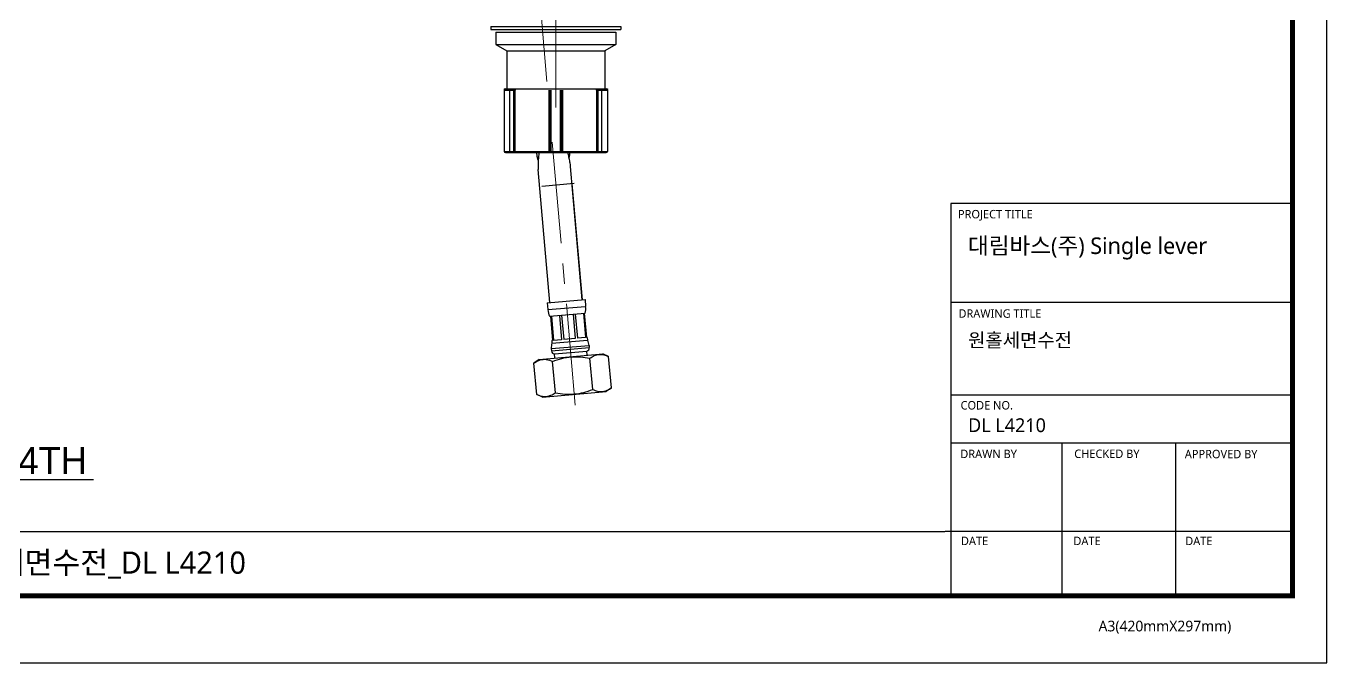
# Model space of a CAD drawing. Extents: x 0 to 1647, y 4681 to 5260.
# Drawn here: x 1166.1 to 1646.7, y 4681.2 to 4916.4 of the extents above; entities that cross this region are included whole.
import ezdxf
from ezdxf import colors
from ezdxf.entities.mleader import LeaderData, LeaderLine
from ezdxf.math import Vec2, Vec3

# ---------------------------------------------------------------- set-up
doc = ezdxf.new("R2010")
doc.units = 0
doc.header["$LTSCALE"] = 30
doc.header["$MEASUREMENT"] = 0
doc.linetypes.add('CENTER', pattern=[2, 1.25, -0.25, 0.25, -0.25])
doc.layers.get('0').update_dxf_attribs({"linetype": 'CONTINUOUS'})
for name, color, linetype in [('02___PRT_ALL_AXES', 7, 'CONTINUOUS'), ('AXES', 7, 'CONTINUOUS'), ('BODY', 7, 'CONTINUOUS'), ('DEF_LAYER_ASSEM_MEMBER', 7, 'CONTINUOUS')]:
    doc.layers.add(name, color=color, linetype=linetype)
doc.styles.add('Daelim Dimension', font='NanumGothic.ttf')
doc.styles.get("Standard").update_dxf_attribs({"font": 'SYMBOL'})

msp = doc.modelspace()

# ---------------------------------------------------------------- linework, layer by layer
at = {"color": 7, "linetype": 'Continuous'}
for p, q in [((1342.81, 4893.2), (1343.18, 4893.2)), ((1343.21, 4893.2), (1380.48, 4893.2)), ((1380.52, 4893.2), (1380.89, 4893.2)), ((1342.76, 4892.74), (1346.8, 4892.74)), ((1342.76, 4892.74), (1342.76, 4870.07)), ((1344.89, 4870.07), (1344.89, 4892.74)), ((1346.36, 4870.07), (1346.36, 4892.74)), ((1346.8, 4870.07), (1346.8, 4892.74)), ((1359.27, 4892.74), (1359.27, 4870.07)), ((1359.63, 4892.74), (1359.63, 4870.07)), ((1360.14, 4870.07), (1360.14, 4892.74)), ((1363.55, 4870.07), (1363.55, 4892.74)), ((1364.06, 4870.07), (1364.06, 4892.74)), ((1364.43, 4870.07), (1364.43, 4892.74)), ((1376.9, 4892.74), (1380.94, 4892.74)), ((1376.9, 4892.74), (1376.9, 4870.07)), ((1377.33, 4892.74), (1377.33, 4870.07)), ((1378.81, 4870.07), (1378.81, 4892.74)), ((1380.94, 4892.74), (1380.94, 4870.07)), ((1342.76, 4870.07), (1380.94, 4870.07)), ((1343.21, 4869.62), (1380.48, 4869.62))]:
    msp.add_line(p, q, dxfattribs=at)
at = {"color": 5, "ltscale": 40}
for p, q in [((1633.96, 4850.83), (1507.72, 4850.83)), ((1633.96, 4814.34), (1507.72, 4814.34)), ((1633.96, 4814.34), (1507.72, 4814.34)), ((1633.96, 4780.02), (1507.72, 4780.02)), ((1633.96, 4780.02), (1507.72, 4780.02)), ((1633.96, 4762.32), (1507.72, 4762.32)), ((1633.96, 4762.32), (1507.72, 4762.32)), ((1548.72, 4762.32), (1548.72, 4705.96)), ((1590.81, 4762.32), (1590.81, 4705.96)), ((1633.96, 4729.76), (1505.73, 4729.76)), ((1633.96, 4729.76), (1508.7, 4729.76)), ((1633.96, 4705.96), (1525.77, 4705.96))]:
    msp.add_line(p, q, dxfattribs=at)
at = {"color": 5, "ltscale": 0.5}
msp.add_line((1507.72, 4850.83), (1507.72, 4705.2), dxfattribs=at)
at = {"color": 5}
msp.add_line((869.56, 4729.67), (1505.57, 4729.67), dxfattribs=at)
at = {"ltscale": 0.5}
msp.add_lwpolyline([(856.86, 4681.18), (1646.74, 4681.18), (1646.74, 5259.94), (856.86, 5259.94)], close=True, dxfattribs=at)
at = {"color": 5, "linetype": 'ByBlock', "lineweight": 200, "const_width": 1.82}
msp.add_lwpolyline([(869.56, 4705.96), (1633.96, 4705.96), (1633.96, 5246.5), (869.56, 5246.5)], close=True, dxfattribs=at)
at = {"color": 7, "linetype": 'Continuous'}
for centre, start, end in [((1343.21, 4892.74), 90, 180), ((1380.48, 4892.74), 0, 90), ((1343.21, 4870.07), 180, 270), ((1380.48, 4870.07), 270, 0)]:
    msp.add_arc(centre, 0.453, start, end, dxfattribs=at)
for points, knots in [([(1344.81, 4893.2), (1344.82, 4893.2), (1344.85, 4893.14), (1344.87, 4893.05), (1344.89, 4892.91), (1344.89, 4892.8), (1344.89, 4892.74)], [0, 0, 0, 0, 0.097686, 0.314201, 0.629826, 1, 1, 1, 1]), ([(1345.84, 4893.2), (1345.96, 4893.2), (1346.15, 4893.13), (1346.32, 4892.95), (1346.36, 4892.81), (1346.36, 4892.74)], [0, 0, 0, 0, 0.464763, 0.722715, 1, 1, 1, 1]), ([(1346.72, 4893.2), (1346.73, 4893.16), (1346.78, 4893.01), (1346.8, 4892.86), (1346.8, 4892.74)], [0, 0, 0, 0, 0.239624, 1, 1, 1, 1]), ([(1376.9, 4892.74), (1376.9, 4892.78), (1376.9, 4892.94), (1376.94, 4893.09), (1376.98, 4893.2)], [0, 0, 0, 0, 0.258515, 1, 1, 1, 1]), ([(1377.33, 4892.74), (1377.33, 4892.81), (1377.37, 4892.95), (1377.55, 4893.13), (1377.74, 4893.2), (1377.85, 4893.2)], [0, 0, 0, 0, 0.277217, 0.535104, 1, 1, 1, 1]), ([(1378.89, 4893.2), (1378.87, 4893.2), (1378.85, 4893.14), (1378.83, 4893.05), (1378.81, 4892.91), (1378.81, 4892.8), (1378.81, 4892.74)], [0, 0, 0, 0, 0.097686, 0.314201, 0.629826, 1, 1, 1, 1]), ([(1344.81, 4869.62), (1344.82, 4869.62), (1344.85, 4869.68), (1344.87, 4869.77), (1344.89, 4869.91), (1344.89, 4870.02), (1344.89, 4870.07)], [0, 0, 0, 0, 0.097686, 0.314201, 0.629826, 1, 1, 1, 1]), ([(1346.36, 4870.07), (1346.36, 4870.02), (1346.36, 4869.91), (1346.34, 4869.77), (1346.33, 4869.68), (1346.3, 4869.62), (1346.29, 4869.62)], [0, 0, 0, 0, 0.370174, 0.685799, 0.902314, 1, 1, 1, 1]), ([(1347.16, 4869.62), (1347.11, 4869.62), (1347.01, 4869.65), (1346.9, 4869.75), (1346.82, 4869.9), (1346.8, 4870.02), (1346.8, 4870.07)], [0, 0, 0, 0, 0.222484, 0.461959, 0.723627, 1, 1, 1, 1]), ([(1359.27, 4870.07), (1359.27, 4870.02), (1359.27, 4869.91), (1359.28, 4869.77), (1359.3, 4869.68), (1359.31, 4869.63), (1359.32, 4869.62), (1359.33, 4869.62)], [0, 0, 0, 0, 0.373614, 0.691417, 0.90728, 0.968103, 1, 1, 1, 1]), ([(1360.06, 4869.62), (1360, 4869.62), (1359.89, 4869.65), (1359.7, 4869.78), (1359.63, 4869.96), (1359.63, 4870.07)], [0, 0, 0, 0, 0.245011, 0.494294, 1, 1, 1, 1]), ([(1360.57, 4869.62), (1360.51, 4869.62), (1360.4, 4869.65), (1360.21, 4869.78), (1360.14, 4869.96), (1360.14, 4870.07)], [0, 0, 0, 0, 0.245011, 0.494294, 1, 1, 1, 1]), ([(1363.13, 4869.62), (1363.18, 4869.62), (1363.3, 4869.65), (1363.48, 4869.78), (1363.55, 4869.96), (1363.55, 4870.07)], [0, 0, 0, 0, 0.245011, 0.494294, 1, 1, 1, 1]), ([(1364.06, 4870.07), (1364.06, 4869.96), (1364, 4869.78), (1363.81, 4869.65), (1363.69, 4869.62), (1363.64, 4869.62)], [0, 0, 0, 0, 0.505706, 0.754989, 1, 1, 1, 1]), ([(1364.37, 4869.62), (1364.37, 4869.62), (1364.38, 4869.63), (1364.4, 4869.68), (1364.42, 4869.77), (1364.43, 4869.91), (1364.43, 4870.02), (1364.43, 4870.07)], [0, 0, 0, 0, 0.031897, 0.09272, 0.308583, 0.626386, 1, 1, 1, 1]), ([(1376.9, 4870.07), (1376.9, 4870.02), (1376.88, 4869.9), (1376.8, 4869.75), (1376.68, 4869.65), (1376.58, 4869.62), (1376.54, 4869.62)], [0, 0, 0, 0, 0.276373, 0.538041, 0.777516, 1, 1, 1, 1]), ([(1377.41, 4869.62), (1377.4, 4869.62), (1377.37, 4869.68), (1377.35, 4869.77), (1377.34, 4869.91), (1377.33, 4870.02), (1377.33, 4870.07)], [0, 0, 0, 0, 0.097686, 0.314201, 0.629826, 1, 1, 1, 1]), ([(1378.89, 4869.62), (1378.87, 4869.62), (1378.85, 4869.68), (1378.83, 4869.77), (1378.81, 4869.91), (1378.81, 4870.02), (1378.81, 4870.07)], [0, 0, 0, 0, 0.097686, 0.314201, 0.629826, 1, 1, 1, 1])]:
    msp.add_open_spline(points, degree=3, knots=knots, dxfattribs=at)
at = {"layer": '02___PRT_ALL_AXES', "color": 7, "linetype": 'Continuous'}
for p, q in [((1339.63, 4914.05), (1384.06, 4914.05)), ((1339.63, 4914.05), (1339.63, 4909.52)), ((1384.06, 4914.05), (1384.06, 4909.52)), ((1339.63, 4909.52), (1384.06, 4909.52)), ((1339.63, 4909.52), (1343.71, 4907.16)), ((1384.06, 4909.52), (1379.98, 4907.16)), ((1343.71, 4907.16), (1379.98, 4907.16)), ((1343.71, 4907.16), (1343.71, 4893.2)), ((1379.98, 4907.16), (1379.98, 4893.2)), ((1342.81, 4893.2), (1342.81, 4892.94)), ((1380.89, 4893.2), (1380.89, 4892.94))]:
    msp.add_line(p, q, dxfattribs=at)
at = {"layer": 'AXES', "color": 7, "linetype": 'Continuous'}
for p, q in [((1337.82, 4916.18), (1385.88, 4916.18)), ((1337.82, 4916.18), (1337.82, 4915.09)), ((1337.82, 4915.09), (1385.88, 4915.09)), ((1385.88, 4916.18), (1385.88, 4915.09))]:
    msp.add_line(p, q, dxfattribs=at)
at = {"layer": 'BODY', "color": 1, "linetype": 'CENTER', "lineweight": 5}
for p, q in [((1361.85, 4886.24), (1361.85, 5081.91)), ((1369.03, 4776.39), (1356.52, 4919.3))]:
    msp.add_line(p, q, dxfattribs=at)
at = {"layer": 'DEF_LAYER_ASSEM_MEMBER', "color": 9, "linetype": 'Continuous'}
for p, q in [((1346.54, 4881.99), (1346.53, 4881.97)), ((1368.63, 4858.18), (1356.61, 4857.13)), ((1358.91, 4811.64), (1372.86, 4812.86)), ((1360.17, 4797.24), (1374.12, 4798.46)), ((1360.25, 4796.4), (1374.19, 4797.62))]:
    msp.add_line(p, q, dxfattribs=at)
at = {"layer": 'DEF_LAYER_ASSEM_MEMBER', "color": 7, "linetype": 'Continuous'}
for p, q in [((1354.86, 4869.07), (1354.81, 4869.62)), ((1371.62, 4815.26), (1367.31, 4864.44)), ((1359.66, 4814.22), (1355.36, 4863.38)), ((1371.68, 4815.27), (1367.93, 4858.09)), ((1358.7, 4814.13), (1372.64, 4815.35)), ((1358.7, 4814.13), (1358.91, 4811.64)), ((1372.64, 4815.35), (1372.86, 4812.86)), ((1359.53, 4809.19), (1372.68, 4810.34)), ((1359.88, 4809.22), (1360.66, 4800.25)), ((1360.21, 4809.25), (1360.99, 4800.28)), ((1363.2, 4809.51), (1363.99, 4800.54)), ((1363.99, 4809.58), (1364.78, 4800.61)), ((1368.22, 4809.95), (1369, 4800.98)), ((1369.01, 4810.02), (1369.79, 4801.05)), ((1372.01, 4810.28), (1372.79, 4801.31)), ((1372.33, 4810.31), (1373.12, 4801.34)), ((1360.17, 4797.24), (1360.25, 4796.4)), ((1360.66, 4800.25), (1360.32, 4800.22)), ((1360.32, 4800.22), (1360.4, 4799.22)), ((1360.4, 4799.22), (1373.55, 4800.37)), ((1363.99, 4800.54), (1360.99, 4800.28)), ((1369, 4800.98), (1364.78, 4800.61)), ((1372.79, 4801.31), (1369.79, 4801.05)), ((1373.46, 4801.37), (1373.12, 4801.34)), ((1373.47, 4801.37), (1373.55, 4800.37)), ((1374.12, 4798.46), (1374.19, 4797.62)), ((1355.72, 4793.29), (1353.76, 4791.92)), ((1354.77, 4780.36), (1353.76, 4791.92)), ((1355.72, 4793.29), (1379.19, 4795.35)), ((1361.67, 4780.97), (1360.66, 4792.52)), ((1361.35, 4795.29), (1373.3, 4796.34)), ((1361.48, 4793.8), (1361.35, 4795.29)), ((1373.43, 4794.84), (1373.3, 4796.34)), ((1375.48, 4782.17), (1374.46, 4793.73)), ((1381.36, 4794.33), (1379.19, 4795.35)), ((1382.37, 4782.78), (1381.36, 4794.33)), ((1382.37, 4782.78), (1380.41, 4781.4)), ((1356.95, 4779.35), (1354.77, 4780.36)), ((1356.95, 4779.35), (1380.41, 4781.4))]:
    msp.add_line(p, q, dxfattribs=at)
for centre, radius, start, end in [((1366.88, 4812.34), 8, 185, 203.1949), ((1364.89, 4812.16), 8, 346.8051, 5), ((1365.16, 4797.67), 5, 161.9261, 185), ((1373, 4797.52), 1.2, 284.4706, 5), ((1369.14, 4798.02), 5, 5, 28.0739), ((1361.44, 4796.5), 1.2, 185, 275), ((1357.86, 4784.72), 5.14, 273.9772, 275.0075), ((1378.57, 4786.53), 5.14, 275.0094, 276.0224), ((1378.4, 4787.28), 5.91, 287.0867, 288.6552)]:
    msp.add_arc(centre, radius, start, end, dxfattribs=at)
at = {"layer": 'DEF_LAYER_ASSEM_MEMBER', "color": 9, "linetype": 'Continuous', "start_tangent": (0, -1), "end_tangent": (0.515642, -0.856804)}
msp.add_spline([(1346.53, 4881.97), (1346.56, 4881.87), (1346.65, 4881.7)], degree=3, dxfattribs=at)
at = {"layer": 'DEF_LAYER_ASSEM_MEMBER', "color": 7, "linetype": 'Continuous'}
for points in [[(1354.86, 4869.06), (1354.85, 4869.25), (1354.83, 4869.43), (1354.82, 4869.62)], [(1366.82, 4870.11), (1366.82, 4870.1), (1366.82, 4870.09), (1366.82, 4870.07)]]:
    msp.add_open_spline(points, degree=3, dxfattribs=at)
for points, start_tangent, end_tangent in [([(1355.36, 4866.87), (1355.16, 4867.3), (1355.03, 4867.86), (1354.93, 4868.45), (1354.86, 4869.06)], (-0.578151, 0.81593), (-0.087248, 0.996187)), ([(1353.76, 4791.92), (1354.3, 4792.28), (1356, 4793.07)], (0.819152, 0.573576), (0.955966, 0.293477)), ([(1356, 4793.07), (1357.14, 4793.29), (1358.31, 4793.26), (1360.66, 4792.52)], (0.955966, 0.293477), (0.906224, -0.422798)), ([(1360.66, 4792.52), (1364, 4793.6), (1367.47, 4794.19), (1370.98, 4794.21), (1374.46, 4793.73)], (0.932926, 0.360069), (0.981278, -0.192598)), ([(1374.46, 4793.73), (1376.1, 4794.66), (1377.82, 4795.1), (1379.59, 4794.96), (1381.36, 4794.33)], (0.819039, 0.573739), (0.906308, -0.422618)), ([(1380.29, 4781.68), (1380.82, 4781.89), (1382.37, 4782.78)], (0.947489, 0.319788), (0.819152, 0.573576)), ([(1354.77, 4780.36), (1356.5, 4779.74), (1358.22, 4779.59)], (0.906308, -0.422618), (0.997591, 0.069369)), ([(1358.31, 4779.6), (1360.03, 4780.04), (1361.67, 4780.97)], (0.996182, 0.087296), (0.819039, 0.573739)), ([(1361.67, 4780.97), (1365.15, 4780.49), (1368.67, 4780.5), (1372.13, 4781.1), (1375.48, 4782.17)], (0.981278, -0.192598), (0.932926, 0.360069)), ([(1375.48, 4782.17), (1377.25, 4781.54), (1379.02, 4781.41)], (0.906224, -0.422798), (0.996181, 0.08731)), ([(1379.11, 4781.42), (1380.14, 4781.63)], (0.994482, 0.104908), (0.955888, 0.293732))]:
    msp.add_spline(points, degree=3, dxfattribs=dict(at, start_tangent=start_tangent, end_tangent=end_tangent))
for points, knots in [([(1355.62, 4869.62), (1355.58, 4869.34), (1355.46, 4868.46), (1355.35, 4866.96), (1355.31, 4865.43), (1355.32, 4864.23), (1355.34, 4863.65), (1355.36, 4863.37)], [8.3253, 8.3253, 8.3253, 8.3253, 9.165997, 11.003531, 12.841204, 13.74826, 14.58667, 14.58667, 14.58667, 14.58667]), ([(1367.31, 4864.42), (1367.29, 4864.7), (1367.21, 4865.28), (1367.01, 4866.45), (1366.71, 4867.92), (1366.42, 4869.07), (1366.26, 4869.62)], [0, 0, 0, 0, 0.839126, 1.746107, 3.583493, 5.311125, 5.311125, 5.311125, 5.311125]), ([(1366.85, 4869.62), (1366.85, 4869.58), (1366.86, 4869.34), (1366.87, 4868.9), (1366.84, 4868.36), (1366.77, 4868.01), (1366.71, 4867.87)], [0.485723, 0.485723, 0.485723, 0.485723, 0.614087, 1.21603, 1.78549, 2.257173, 2.257173, 2.257173, 2.257173])]:
    msp.add_open_spline(points, degree=3, knots=knots, dxfattribs=at)

# ---------------------------------------------------------------- texts
at = {"color": 5, "ltscale": 40, "style": 'Daelim Dimension'}
for s, height, p in [('PROJECT TITLE', 3.1171, (1510.39, 4845.34)), ('DRAWING TITLE', 3.1171, (1510.59, 4808.65)), ('CODE NO.', 3.117, (1511.37, 4774.77)), ('DRAWN BY', 3.117, (1511.25, 4756.81)), ('CHECKED BY', 3.117, (1553.37, 4756.86)), ('APPROVED BY', 3.1171, (1594.21, 4756.76)), ('DATE', 3.117, (1511.5, 4724.68)), ('DATE', 3.117, (1553.04, 4724.68)), ('DATE', 3.117, (1594.36, 4724.68)), ('A3(420mmX297mm)', 3.9341, (1562.35, 4692.84))]:
    msp.add_text(s, height=height, dxfattribs=at).set_placement(p)
at = {"attachment_point": 1, "style": 'Daelim Dimension'}
for s, insert, char_height, width in [('대림바스(주) Single lever', (1514.1, 4838.3), 6.1103, 98.2071), ('원홀세면수전 ', (1514.15, 4802.93), 5.101, 85.8447), ('DL L4210', (1514.15, 4771.52), 5.101, 85.8447)]:
    msp.add_mtext(s, dxfattribs=dict(at, insert=insert, char_height=char_height, width=width))
at = {"color": 2, "insert": (1011.36, 4722.33), "char_height": 8.198, "width": 362.8925, "attachment_point": 1, "style": 'Daelim Dimension'}
msp.add_mtext('대림바스(주) Single lever_원홀세면수전_DL L4210', dxfattribs=at)

# ---------------------------------------------------------------- leaders
at = {"ltscale": 0.5}
ml = msp.add_multileader_mtext('Standard', dxfattribs=at)
ml.set_content('{\\f나눔고딕|b0|i0|c129|p50;G1/2-14TH}', color=256)
ml.set_leader_properties(color=5)
ml.build(insert=Vec2(0, 0))
ml.multileader.update_dxf_attribs({"text_left_attachment_type": 6, "text_right_attachment_type": 6, "dogleg_length": 0.36, "arrow_head_size": 5})
ctx = ml.context
ctx.base_point, ctx.char_height, ctx.arrow_head_size, ctx.landing_gap_size, ctx.plane_origin = Vec3(1122.35, 4748.94), 10, 5, 0.09, Vec3(1106.81, 4761.35)
ctx.left_attachment, ctx.right_attachment = 6, 6
notes = []
notes.append((ctx, [(0, (1, 1, 0), (1121.99, 4748.94), (1, 0), 0.36, [(0, [(1105.99, 4762.9)], 0, [])])]))
ctx.mtext.insert, ctx.mtext.flow_direction = Vec3(1122.44, 4760.94), 5
for ctx, leaders in notes:
    for number, flags, end, landing, length, lines in leaders:
        leader = LeaderData()
        leader.index, (leader.has_last_leader_line, leader.has_dogleg_vector, leader.attachment_direction) = number, flags
        leader.last_leader_point, leader.dogleg_vector, leader.dogleg_length = Vec3(end), Vec3(landing), length
        for number, points, colour, breaks in lines:
            line = LeaderLine()
            line.index, line.vertices, line.color, line.breaks = number, Vec3.list(points), colors.encode_raw_color(colour), breaks
            leader.lines.append(line)
        ctx.leaders.append(leader)

doc.saveas('drawing.dxf')
